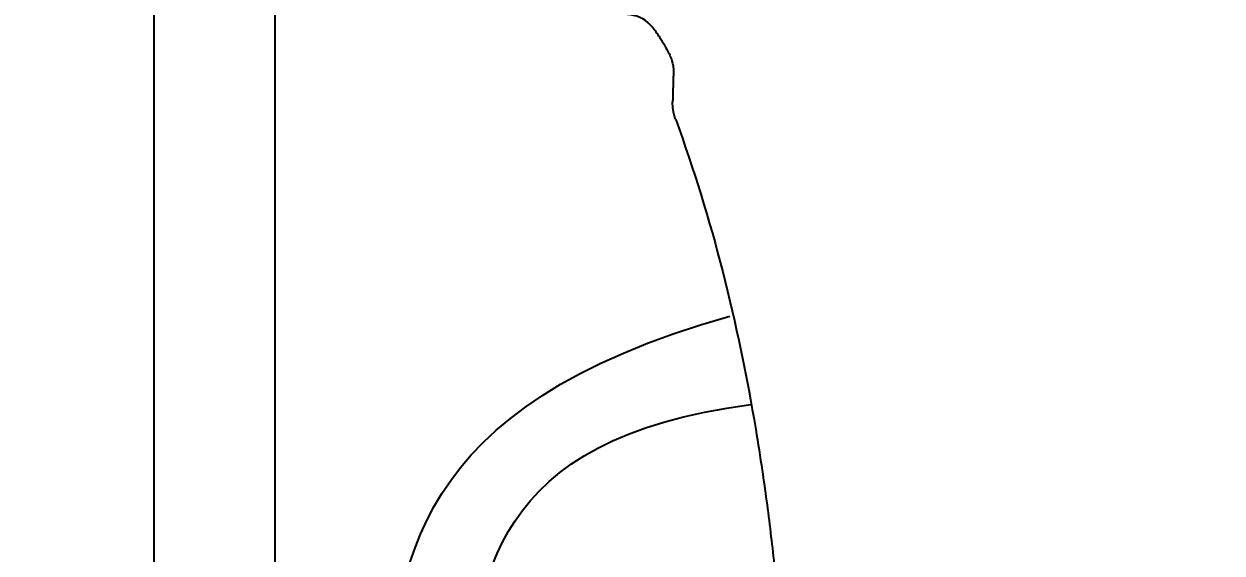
# Model space of a CAD drawing. Extents: x 2670 to 5532, y 31 to 2464.
# Drawn here: x 2876.1 to 3065.5, y 524.8 to 608.4 of the extents above; entities that cross this region are included whole.
import ezdxf

# ---------------------------------------------------------------- set-up
doc = ezdxf.new("R2010")
doc.units = 0
doc.header["$LTSCALE"] = 20
doc.header["$MEASUREMENT"] = 0
doc.layers.get('0').update_dxf_attribs({"linetype": 'CONTINUOUS'})
doc.layers.get('DEFPOINTS').update_dxf_attribs({"linetype": 'CONTINUOUS'})
doc.layers.add('4', color=4, linetype='CONTINUOUS')
doc.layers.add('6', color=6, linetype='CONTINUOUS')
doc.styles.get("Standard").update_dxf_attribs({"font": 'NanumGothic.ttf'})
doc.dimstyles.get("Standard").update_dxf_attribs({"dimtxt": 2.7, "dimasz": 2.5, "dimexe": 1.5, "dimexo": 1.5, "dimgap": 1.5, "dimtad": 1, "dimdec": 0, "dimlfac": 10, "dimzin": 0, "dimdsep": 46, "dimtxsty": 'Standard', "dimcen": 0, "dimclrt": 2, "dimadec": 0, "dimazin": 0, "dimtfac": 1, "dimtdec": 0, "dimtmove": 0, "dimatfit": 3, "dimfxl": 0, "dimtolj": 1, "dimtzin": 0, "dimarcsym": 0})

# ---------------------------------------------------------------- blocks, each defined once
blk = doc.blocks.new('*D31')
at = {"color": 3, "lineweight": -2, "ltscale": 10}
for p, q in [((2915.78, 663.44), (2915.78, 155.76)), ((3200.78, 205.1), (3200.78, 155.76)), ((2935.78, 160.76), (3180.78, 160.76))]:
    blk.add_line(p, q, dxfattribs=at)
at = {"color": 3, "ltscale": 10}
for points in [[(2935.78, 164.09), (2935.78, 157.43), (2915.78, 160.76)], [(3180.78, 164.09), (3180.78, 157.43), (3200.78, 160.76)]]:
    blk.add_solid(points, dxfattribs=at)
at = {"layer": 'DEFPOINTS', "color": 0, "ltscale": 10}
for p in [(2915.78, 664.94), (3200.78, 206.6), (3200.78, 160.76)]:
    blk.add_point(p, dxfattribs=at)
at = {"color": 2, "ltscale": 10, "insert": (3058.28, 184.37), "char_height": 25, "attachment_point": 5}
blk.add_mtext('\\A1;285', dxfattribs=at)
blk = doc.blocks.new('*D26')
at = {"color": 3, "lineweight": -2}
for p, q in [((2994.84, 753.94), (2779.89, 753.94)), ((2785.89, 729.94), (2785.89, 543.79)), ((2785.89, 307.69), (2785.89, 493.83)), ((2894.84, 283.69), (2779.89, 283.69))]:
    blk.add_line(p, q, dxfattribs=at)
at = {"color": 3}
for points in [[(2781.89, 729.94), (2789.89, 729.94), (2785.89, 753.94)], [(2781.89, 307.69), (2789.89, 307.69), (2785.89, 283.69)]]:
    blk.add_solid(points, dxfattribs=at)
at = {"layer": 'DEFPOINTS', "color": 0}
for p in [(2996.64, 753.94), (2785.89, 283.69), (2896.64, 283.69)]:
    blk.add_point(p, dxfattribs=at)
at = {"color": 2, "insert": (2785.89, 518.81), "char_height": 24, "attachment_point": 5}
blk.add_mtext('\\A1;470', dxfattribs=at)
blk = doc.blocks.new('*D30')
at = {"color": 3, "linetype": 'ByBlock', "lineweight": -2}
for p, q in [((3605.37, 707.35), (3605.37, 30.9)), ((2895.78, 282.19), (2895.78, 30.9)), ((2915.78, 35.9), (3585.37, 35.9))]:
    blk.add_line(p, q, dxfattribs=at)
at = {"color": 3}
for points in [[(2915.78, 39.24), (2915.78, 32.57), (2895.78, 35.9)], [(3585.37, 39.24), (3585.37, 32.57), (3605.37, 35.9)]]:
    blk.add_solid(points, dxfattribs=at)
at = {"layer": 'DEFPOINTS', "color": 0}
for p in [(3605.37, 708.85), (2895.78, 283.69), (3605.37, 35.9)]:
    blk.add_point(p, dxfattribs=at)
at = {"color": 2, "insert": (3244.56, 59.42), "char_height": 25, "attachment_point": 5}
blk.add_mtext('\\A1;710', dxfattribs=at)

msp = doc.modelspace()

# ---------------------------------------------------------------- linework, layer by layer
msp.add_arc((2971.42, 604.83), 5, 42.171, 90)
for points, knots in [([(2975.13, 608.19), (2975.13, 608.19), (2975.13, 608.18), (2975.14, 608.18), (2975.25, 608.06), (2975.35, 607.93), (2975.46, 607.8), (2975.64, 607.59), (2975.81, 607.37), (2975.98, 607.13), (2976.13, 606.94), (2976.27, 606.72), (2976.42, 606.51), (2976.44, 606.48), (2976.46, 606.44), (2976.48, 606.41), (2976.61, 606.21), (2976.74, 606.01), (2976.86, 605.8), (2977.02, 605.55), (2977.18, 605.28), (2977.33, 605.01), (2977.48, 604.75), (2977.66, 604.42), (2977.84, 604.11)], [8.97528, 8.97528, 8.97528, 8.97528, 8.996643, 8.996643, 8.996643, 9.653063, 9.653063, 9.653063, 10.70432, 10.70432, 10.70432, 11.597993, 11.597993, 11.597993, 11.732845, 11.732845, 11.732845, 12.53598, 12.53598, 12.53598, 13.543278, 13.543278, 13.543278, 14.634625, 14.634625, 14.634625, 14.634625]), ([(2975.13, 608.19), (2975.13, 608.19), (2975.13, 608.18), (2975.14, 608.18), (2975.25, 608.06), (2975.35, 607.93), (2975.46, 607.8), (2975.64, 607.59), (2975.81, 607.37), (2975.98, 607.13), (2976.13, 606.94), (2976.27, 606.72), (2976.42, 606.51), (2976.44, 606.48), (2976.46, 606.44), (2976.48, 606.41), (2976.61, 606.21), (2976.74, 606.01), (2976.86, 605.8), (2977.02, 605.55), (2977.18, 605.28), (2977.33, 605.01), (2977.48, 604.75), (2977.66, 604.42), (2977.84, 604.11)], [8.97528, 8.97528, 8.97528, 8.97528, 8.996643, 8.996643, 8.996643, 9.653063, 9.653063, 9.653063, 10.70432, 10.70432, 10.70432, 11.597993, 11.597993, 11.597993, 11.732845, 11.732845, 11.732845, 12.53598, 12.53598, 12.53598, 13.543278, 13.543278, 13.543278, 14.634625, 14.634625, 14.634625, 14.634625]), ([(2977.83, 604.11), (2977.99, 603.83), (2978.13, 603.54), (2978.26, 603.22), (2978.32, 603.08), (2978.38, 602.94), (2978.43, 602.79), (2978.47, 602.65), (2978.52, 602.5), (2978.56, 602.35), (2978.59, 602.22), (2978.63, 602.08), (2978.66, 601.93), (2978.68, 601.8), (2978.7, 601.66), (2978.72, 601.53), (2978.75, 601.25), (2978.76, 601), (2978.76, 600.74)], [0.567269, 0.567269, 0.567269, 0.567269, 1.703988, 1.703988, 1.703988, 2.216841, 2.216841, 2.216841, 2.697033, 2.697033, 2.697033, 3.143067, 3.143067, 3.143067, 3.559755, 3.559755, 3.559755, 4.358028, 4.358028, 4.358028, 4.358028]), ([(2977.83, 604.11), (2977.99, 603.83), (2978.13, 603.54), (2978.26, 603.22), (2978.32, 603.08), (2978.38, 602.94), (2978.43, 602.79), (2978.47, 602.65), (2978.52, 602.5), (2978.56, 602.35), (2978.59, 602.22), (2978.63, 602.08), (2978.66, 601.93), (2978.68, 601.8), (2978.7, 601.66), (2978.72, 601.53), (2978.75, 601.25), (2978.76, 601), (2978.76, 600.74)], [0.567269, 0.567269, 0.567269, 0.567269, 1.703988, 1.703988, 1.703988, 2.216841, 2.216841, 2.216841, 2.697033, 2.697033, 2.697033, 3.143067, 3.143067, 3.143067, 3.559755, 3.559755, 3.559755, 4.358028, 4.358028, 4.358028, 4.358028]), ([(2979.11, 593.26), (2981.99, 585.4), (2986.91, 569.35), (2990.79, 550.64), (2992.46, 540.03), (2992.78, 537.88)], [0, 0, 0, 0, 25.554361, 51.108722, 57.59488, 57.59488, 57.59488, 57.59488]), ([(2979.11, 593.26), (2981.99, 585.4), (2986.91, 569.35), (2990.79, 550.64), (2992.46, 540.03), (2992.78, 537.88)], [0, 0, 0, 0, 25.554361, 51.108722, 57.59488, 57.59488, 57.59488, 57.59488]), ([(2993.46, 533.08), (2993.9, 529.75), (2994.71, 523.08), (2995.52, 514.74), (2996.07, 508.05), (2996.55, 501.37), (2996.84, 496.35), (2997.01, 493)], [0, 0, 0, 0, 10.071177, 20.142353, 25.177941, 30.21353, 40.284706, 40.284706, 40.284706, 40.284706]), ([(2993.46, 533.08), (2993.9, 529.75), (2994.71, 523.08), (2995.52, 514.74), (2996.07, 508.05), (2996.55, 501.37), (2996.84, 496.35), (2997.01, 493)], [0, 0, 0, 0, 10.071177, 20.142353, 25.177941, 30.21353, 40.284706, 40.284706, 40.284706, 40.284706])]:
    msp.add_open_spline(points, degree=3, knots=knots)
for points, degree in [([(2978.76, 600.75), (2978.69, 598.49), (2978.63, 596.24)], 2), ([(2978.76, 600.75), (2978.69, 598.49), (2978.63, 596.24)], 2), ([(2992.78, 537.88), (2993.01, 536.28), (2993.24, 534.68), (2993.46, 533.08)], 3), ([(2992.78, 537.88), (2993.01, 536.28), (2993.24, 534.68), (2993.46, 533.08)], 3)]:
    msp.add_open_spline(points, degree=degree)
for points, weights in [([(2978.63, 596.24), (2978.62, 596.13), (2978.62, 596.01)], [1, 0.999902631373, 1]), ([(2978.63, 596.24), (2978.62, 596.13), (2978.62, 596.01)], [1, 0.999902631373, 1]), ([(2978.72, 594.78), (2978.62, 595.39), (2978.62, 596.01)], [1, 0.997018154446, 1]), ([(2978.72, 594.78), (2978.62, 595.39), (2978.62, 596.01)], [1, 0.997018154446, 1])]:
    msp.add_rational_spline(points, weights, degree=2)
at = {"lineweight": -3}
msp.add_rational_spline([(2979.11, 593.26), (2978.84, 594), (2978.72, 594.78)], [1, 0.995170307529, 1], degree=2, dxfattribs=at)
at = {"layer": '4'}
for points, knots in [([(2933.52, 464.23), (2932.82, 475.63), (2932.32, 486.99), (2933.18, 498.14), (2933.18, 498.14), (2933.18, 498.15), (2933.18, 498.15), (2935.11, 523.09), (2937.04, 548.03), (2987.65, 562.2)], [5.614123, 5.614123, 5.614123, 5.614123, 39.47194, 39.47194, 39.47194, 39.479158, 39.479158, 39.479158, 115.226727, 115.226727, 115.226727, 115.226727]), ([(2946.22, 464.23), (2945.49, 476.06), (2944.98, 487.86), (2945.99, 499.42), (2945.99, 499.42), (2945.99, 499.43), (2945.99, 499.43), (2947.87, 521.11), (2949.76, 542.8), (2990.93, 548.27)], [5.612973, 5.612973, 5.612973, 5.612973, 40.765787, 40.765787, 40.765787, 40.773241, 40.773241, 40.773241, 106.727551, 106.727551, 106.727551, 106.727551])]:
    msp.add_open_spline(points, degree=3, knots=knots, dxfattribs=at)
at = {"layer": '6'}
msp.add_lwpolyline([(3896.64, 2208.72), (2896.64, 2208.72), (2896.64, 283.69), (4824.14, 283.69), (4824.14, 1308.69)], dxfattribs=at)

# ---------------------------------------------------------------- dimensions: what is measured, and where the dimension line sits
dim = msp.add_linear_dim(base=(2785.89, 283.69), p1=(2996.64, 753.94), p2=(2896.64, 283.69), angle=90, dimstyle='Standard', override={"dimscale": 1.2, "dimtxt": 20, "dimasz": 20, "dimexe": 5, "dimgap": 10, "dimtih": 1, "dimtoh": 1, "dimlfac": 1, "dimzin": 12, "dimclrd": 3, "dimclre": 3, "dimazin": 2, "dimarcsym": 1})
dim.commit()
dim.dimension.update_dxf_attribs({"geometry": '*D26', "text_midpoint": (2785.89, 518.81)})
dim = msp.add_linear_dim(base=(3605.37, 35.9), p1=(2895.78, 283.69), p2=(3605.37, 708.85), dimstyle='Standard', override={"dimtxt": 25, "dimasz": 20, "dimexe": 5, "dimgap": 10, "dimlfac": 1, "dimzin": 12, "dimclrd": 3, "dimclre": 3, "dimazin": 2, "dimarcsym": 1})
dim.commit()
dim.dimension.update_dxf_attribs({"geometry": '*D30', "text_midpoint": (3244.56, 35.9), "dimtype": 160})
at = {"color": 7, "ltscale": 10}
dim = msp.add_linear_dim(base=(3200.78, 160.76), p1=(2915.78, 664.94), p2=(3200.78, 206.6), dimstyle='Standard', override={"dimtxt": 25, "dimasz": 20, "dimexe": 5, "dimgap": 10, "dimlfac": 1, "dimclrd": 3, "dimclre": 3}, dxfattribs=at)
dim.commit()
dim.dimension.update_dxf_attribs({"geometry": '*D31', "text_midpoint": (3058.28, 184.37)})

doc.saveas('drawing.dxf')
